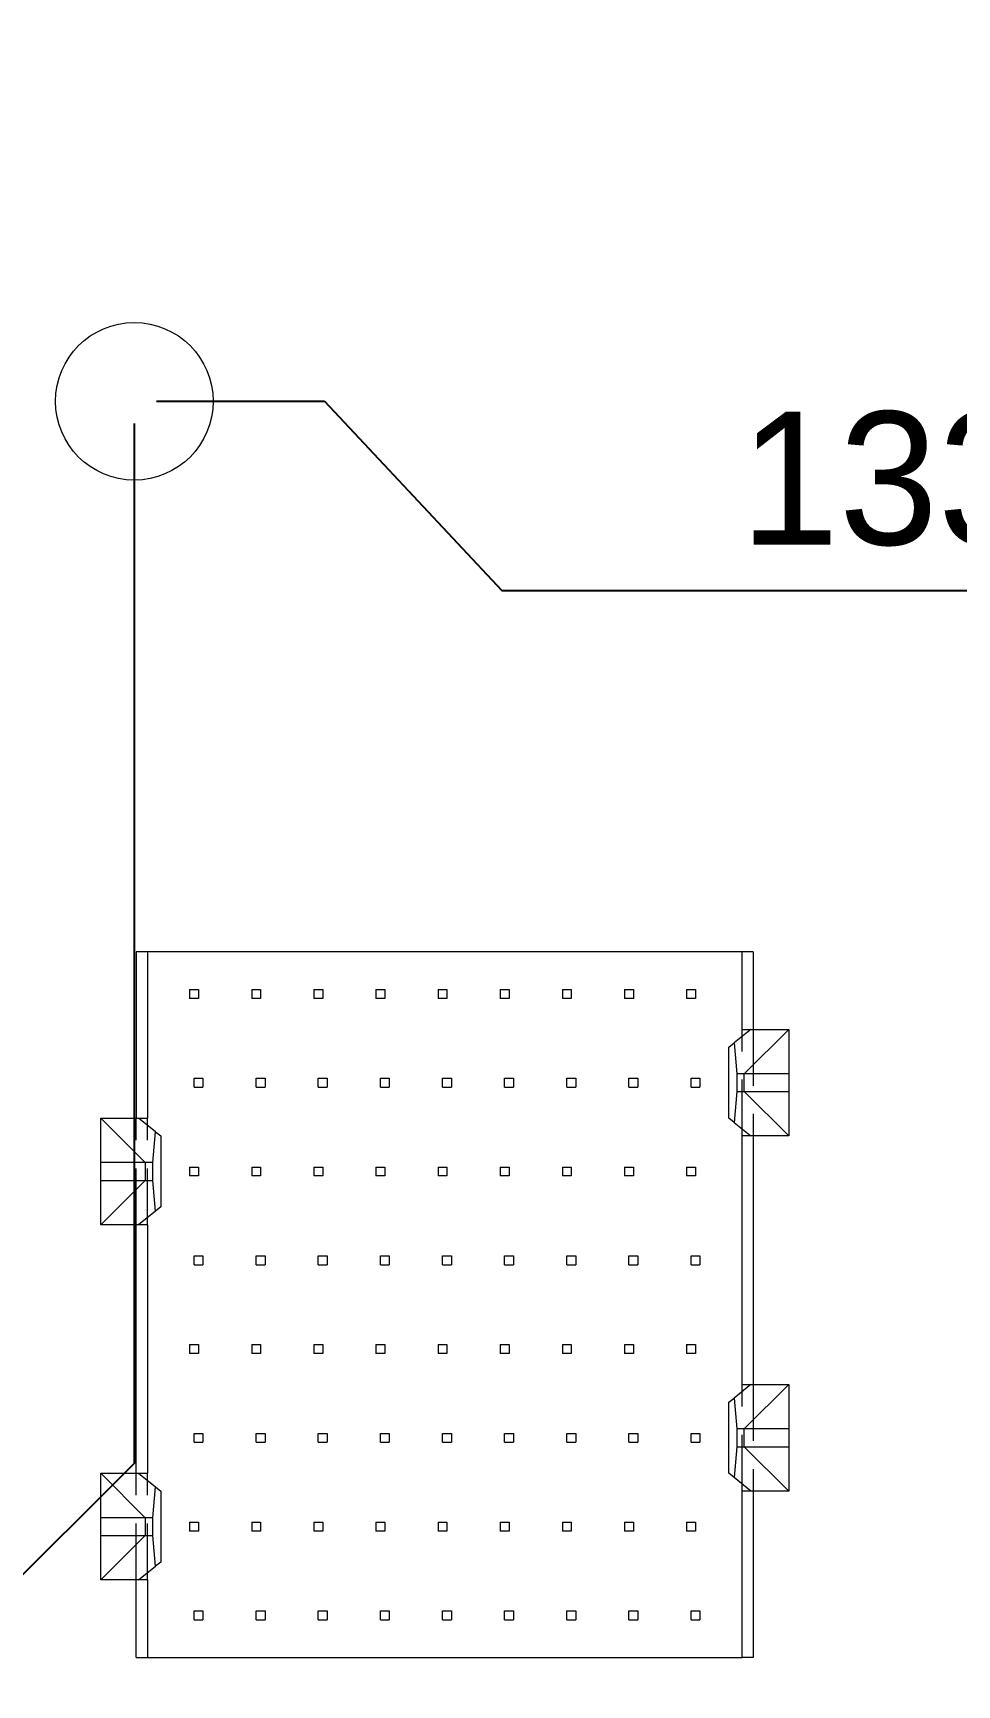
# Model space of a CAD drawing. Header units: millimetres. Extents: x -64 to 530, y -86 to 334.
# Drawn here: x 318.38 to 339.2, y 104.13 to 141.35 of the extents above; entities that cross this region are included whole.
import ezdxf

# ---------------------------------------------------------------- set-up
doc = ezdxf.new("R2010")
doc.units = ezdxf.units.MM
doc.header["$PDSIZE"] = -1
doc.linetypes.add('HIDDEN', pattern=[1.905, 1.27, -0.635])
doc.dimstyles.new('ISO-25', dxfattribs={"dimtxt": 2.5, "dimasz": 2.5, "dimexe": 1.25, "dimexo": 0.625, "dimtad": 1, "dimtxsty": 'Standard', "dimcen": 2.5, "dimadec": 0, "dimazin": 0, "dimtfac": 1, "dimtmove": 0, "dimatfit": 3, "dimfxl": 0, "dimarcsym": 0})

# ---------------------------------------------------------------- blocks, each defined once
blk = doc.blocks.new('*D35')
at = {"color": 0, "lineweight": -2}
for p, q in [((437.684, 297.079), (437.684, 315.579)), ((431.8, 293.079), (437.684, 297.079)), ((431.8, 279.9), (431.8, 293.079))]:
    blk.add_line(p, q, dxfattribs=at)
at = {"layer": 'Defpoints', "color": 0}
for p in [(437.684, 301.079), (431.8, 279.4), (0, 0)]:
    blk.add_point(p, dxfattribs=at)
at = {"color": 0, "insert": (435.434, 308.579), "char_height": 3, "attachment_point": 5, "rotation": 90}
blk.add_mtext('431,80', dxfattribs=at)
blk = doc.blocks.new('*D48')
at = {"color": 0, "lineweight": -2}
for p, q in [((355.301, 295.339), (355.301, 315.339)), ((359.73, 291.339), (355.301, 295.339)), ((359.73, 265.82), (359.73, 291.339))]:
    blk.add_line(p, q, dxfattribs=at)
at = {"layer": 'Defpoints', "color": 0}
for p in [(355.301, 299.339), (359.73, 265.32), (0, 0)]:
    blk.add_point(p, dxfattribs=at)
at = {"color": 0, "insert": (353.051, 307.589), "char_height": 3, "attachment_point": 5, "rotation": 90}
blk.add_mtext('359,73', dxfattribs=at)
blk = doc.blocks.new('*D49')
at = {"color": 0, "lineweight": -2}
for p, q in [((349.375, 265.32), (345.375, 260.541)), ((359.23, 265.32), (349.375, 265.32)), ((345.375, 260.541), (325.375, 260.541))]:
    blk.add_line(p, q, dxfattribs=at)
at = {"layer": 'Defpoints', "color": 0}
for p in [(359.73, 265.32), (341.375, 260.541), (0, 0)]:
    blk.add_point(p, dxfattribs=at)
at = {"color": 0, "insert": (333.125, 262.791), "char_height": 3, "attachment_point": 5}
blk.add_mtext('265,32', dxfattribs=at)
blk = doc.blocks.new('*D50')
at = {"color": 0, "lineweight": -2}
for p, q in [((411.281, 297.743), (411.281, 316.243)), ((415.9, 293.743), (411.281, 297.743)), ((415.9, 279.97), (415.9, 293.743))]:
    blk.add_line(p, q, dxfattribs=at)
at = {"layer": 'Defpoints', "color": 0}
for p in [(411.281, 301.743), (415.9, 279.47), (0, 0)]:
    blk.add_point(p, dxfattribs=at)
at = {"color": 0, "insert": (409.031, 309.243), "char_height": 3, "attachment_point": 5, "rotation": 90}
blk.add_mtext('415,90', dxfattribs=at)
blk = doc.blocks.new('*D51')
at = {"color": 0, "lineweight": -2}
for p, q in [((441.42, 274.4), (445.42, 275.871)), ((445.42, 275.871), (464.92, 275.871)), ((425.95, 274.4), (441.42, 274.4))]:
    blk.add_line(p, q, dxfattribs=at)
at = {"layer": 'Defpoints', "color": 0}
for p in [(449.42, 275.871), (425.45, 274.4), (0, 0)]:
    blk.add_point(p, dxfattribs=at)
at = {"color": 0, "insert": (457.42, 278.121), "char_height": 3, "attachment_point": 5}
blk.add_mtext('274,40', dxfattribs=at)
blk = doc.blocks.new('*D52')
at = {"color": 0, "lineweight": -2}
for p, q in [((423.283, 294.998), (423.283, 314.998)), ((425.45, 290.998), (423.283, 294.998)), ((425.45, 274.9), (425.45, 290.998))]:
    blk.add_line(p, q, dxfattribs=at)
at = {"layer": 'Defpoints', "color": 0}
for p in [(423.283, 298.998), (425.45, 274.4), (0, 0)]:
    blk.add_point(p, dxfattribs=at)
at = {"color": 0, "insert": (421.033, 307.248), "char_height": 3, "attachment_point": 5, "rotation": 90}
blk.add_mtext('425,45', dxfattribs=at)
blk = doc.blocks.new('*D53')
at = {"color": 0, "lineweight": -2}
for p, q in [((425.93, 198.05), (448.265, 198.05)), ((448.265, 198.05), (452.265, 194.721)), ((452.265, 194.721), (470.765, 194.721))]:
    blk.add_line(p, q, dxfattribs=at)
at = {"layer": 'Defpoints', "color": 0}
for p in [(425.43, 198.05), (456.265, 194.721), (0, 0)]:
    blk.add_point(p, dxfattribs=at)
at = {"color": 0, "insert": (463.765, 196.971), "char_height": 3, "attachment_point": 5}
blk.add_mtext('198,05', dxfattribs=at)
blk = doc.blocks.new('*D54')
at = {"color": 0, "lineweight": -2}
for p, q in [((450.176, 169.47), (454.176, 172.471)), ((454.176, 172.471), (473.176, 172.471)), ((430.3, 169.47), (450.176, 169.47))]:
    blk.add_line(p, q, dxfattribs=at)
at = {"layer": 'Defpoints', "color": 0}
for p in [(458.176, 172.471), (429.8, 169.47), (0, 0)]:
    blk.add_point(p, dxfattribs=at)
at = {"color": 0, "insert": (465.926, 174.721), "char_height": 3, "attachment_point": 5}
blk.add_mtext('169,47', dxfattribs=at)
blk = doc.blocks.new('*D55')
at = {"color": 0, "lineweight": -2}
for p, q in [((449.852, 133.05), (453.852, 136.405)), ((453.852, 136.405), (472.352, 136.405)), ((425.93, 133.05), (449.852, 133.05))]:
    blk.add_line(p, q, dxfattribs=at)
at = {"layer": 'Defpoints', "color": 0}
for p in [(457.852, 136.405), (425.43, 133.05), (0, 0)]:
    blk.add_point(p, dxfattribs=at)
at = {"color": 0, "insert": (465.352, 138.655), "char_height": 3, "attachment_point": 5}
blk.add_mtext('133,05', dxfattribs=at)
blk = doc.blocks.new('*D56')
at = {"color": 0, "lineweight": -2}
for p, q in [((437.803, 215.414), (437.803, 235.414)), ((425.43, 211.414), (437.803, 215.414)), ((425.43, 198.55), (425.43, 211.414))]:
    blk.add_line(p, q, dxfattribs=at)
at = {"layer": 'Defpoints', "color": 0}
for p in [(437.803, 219.414), (425.43, 198.05), (0, 0)]:
    blk.add_point(p, dxfattribs=at)
at = {"color": 0, "insert": (435.553, 227.664), "char_height": 3, "attachment_point": 5, "rotation": 90}
blk.add_mtext('425,43', dxfattribs=at)
blk = doc.blocks.new('*D57')
at = {"color": 0, "lineweight": -2}
for p, q in [((428.671, 174.228), (428.671, 193.728)), ((429.8, 173.47), (428.671, 174.228)), ((429.8, 169.97), (429.8, 173.47))]:
    blk.add_line(p, q, dxfattribs=at)
at = {"layer": 'Defpoints', "color": 0}
for p in [(428.671, 178.228), (429.8, 169.47), (0, 0)]:
    blk.add_point(p, dxfattribs=at)
at = {"color": 0, "insert": (426.421, 186.228), "char_height": 3, "attachment_point": 5, "rotation": 90}
blk.add_mtext('429,80', dxfattribs=at)
blk = doc.blocks.new('*D58')
at = {"color": 0, "lineweight": -2}
for p, q in [((423.781, 143.834), (423.781, 163.834)), ((425.43, 139.834), (423.781, 143.834)), ((425.43, 133.55), (425.43, 139.834))]:
    blk.add_line(p, q, dxfattribs=at)
at = {"layer": 'Defpoints', "color": 0}
for p in [(423.781, 147.834), (425.43, 133.05), (0, 0)]:
    blk.add_point(p, dxfattribs=at)
at = {"color": 0, "insert": (421.531, 156.084), "char_height": 3, "attachment_point": 5, "rotation": 90}
blk.add_mtext('425,43', dxfattribs=at)
blk = doc.blocks.new('*D65')
at = {"color": 0, "lineweight": -2}
for p, q in [((432.3, 165.97), (448.401, 165.97)), ((448.401, 165.97), (452.401, 161.133)), ((452.401, 161.133), (471.401, 161.133))]:
    blk.add_line(p, q, dxfattribs=at)
at = {"layer": 'Defpoints', "color": 0}
for p in [(431.8, 165.97), (456.401, 161.133), (0, 0)]:
    blk.add_point(p, dxfattribs=at)
at = {"color": 0, "insert": (464.151, 163.383), "char_height": 3, "attachment_point": 5}
blk.add_mtext('165,97', dxfattribs=at)
blk = doc.blocks.new('*D66')
at = {"color": 0, "lineweight": -2}
for p, q in [((448.405, 172.97), (452.405, 180.55)), ((452.405, 180.55), (471.405, 180.55)), ((432.3, 172.97), (448.405, 172.97))]:
    blk.add_line(p, q, dxfattribs=at)
at = {"layer": 'Defpoints', "color": 0}
for p in [(456.405, 180.55), (431.8, 172.97), (0, 0)]:
    blk.add_point(p, dxfattribs=at)
at = {"color": 0, "insert": (464.155, 182.8), "char_height": 3, "attachment_point": 5}
blk.add_mtext('172,97', dxfattribs=at)
blk = doc.blocks.new('*D77')
at = {"color": 0, "lineweight": -2}
for p, q in [((404.526, 297.682), (404.526, 316.182)), ((412.401, 293.682), (404.526, 297.682)), ((412.401, 279.9), (412.401, 293.682))]:
    blk.add_line(p, q, dxfattribs=at)
at = {"layer": 'Defpoints', "color": 0}
for p in [(404.526, 301.682), (412.401, 279.4), (0, 0)]:
    blk.add_point(p, dxfattribs=at)
at = {"color": 0, "insert": (402.276, 309.182), "char_height": 3, "attachment_point": 5, "rotation": 90}
blk.add_mtext('412,40', dxfattribs=at)
blk = doc.blocks.new('*D78')
at = {"color": 0, "lineweight": -2}
for p, q in [((417.265, 297.291), (417.265, 315.791)), ((419.399, 293.291), (417.265, 297.291)), ((419.399, 279.9), (419.399, 293.291))]:
    blk.add_line(p, q, dxfattribs=at)
at = {"layer": 'Defpoints', "color": 0}
for p in [(417.265, 301.291), (419.399, 279.4), (0, 0)]:
    blk.add_point(p, dxfattribs=at)
at = {"color": 0, "insert": (415.015, 308.791), "char_height": 3, "attachment_point": 5, "rotation": 90}
blk.add_mtext('419,40', dxfattribs=at)
blk = doc.blocks.new('*D79')
at = {"color": 0, "lineweight": -2}
for p, q in [((327.667, 198.05), (331.667, 199.196)), ((331.667, 199.196), (350.167, 199.196)), ((321.16, 198.05), (327.667, 198.05))]:
    blk.add_line(p, q, dxfattribs=at)
at = {"layer": 'Defpoints', "color": 0}
for p in [(335.667, 199.196), (320.66, 198.05), (0, 0)]:
    blk.add_point(p, dxfattribs=at)
at = {"color": 0, "insert": (343.167, 201.446), "char_height": 3, "attachment_point": 5}
blk.add_mtext('198,05', dxfattribs=at)
blk = doc.blocks.new('*D80')
at = {"color": 0, "lineweight": -2}
for p, q in [((320.66, 197.55), (320.66, 191.803)), ((320.66, 191.803), (322.808, 187.803)), ((322.808, 187.803), (322.808, 168.303))]:
    blk.add_line(p, q, dxfattribs=at)
at = {"layer": 'Defpoints', "color": 0}
for p in [(320.66, 198.05), (322.808, 183.803), (0, 0)]:
    blk.add_point(p, dxfattribs=at)
at = {"color": 0, "insert": (320.558, 175.803), "char_height": 3, "attachment_point": 5, "rotation": 90}
blk.add_mtext('320,66', dxfattribs=at)
blk = doc.blocks.new('*D93')
at = {"color": 0, "lineweight": -2}
for p, q in [((321.16, 133.05), (324.942, 133.05)), ((324.942, 133.05), (328.942, 128.791)), ((328.942, 128.791), (347.442, 128.791))]:
    blk.add_line(p, q, dxfattribs=at)
at = {"layer": 'Defpoints', "color": 0}
for p in [(320.66, 133.05), (332.942, 128.791), (0, 0)]:
    blk.add_point(p, dxfattribs=at)
at = {"color": 0, "insert": (340.442, 131.041), "char_height": 3, "attachment_point": 5}
blk.add_mtext('133,05', dxfattribs=at)
blk = doc.blocks.new('*D97')
at = {"color": 0, "lineweight": -2}
for p, q in [((320.66, 132.55), (320.66, 109.118)), ((320.66, 109.118), (316.635, 105.118)), ((316.635, 105.118), (316.635, 85.618))]:
    blk.add_line(p, q, dxfattribs=at)
at = {"layer": 'Defpoints', "color": 0}
for p in [(320.66, 133.05), (316.635, 101.118), (0, 0)]:
    blk.add_point(p, dxfattribs=at)
at = {"color": 0, "insert": (314.385, 93.118), "char_height": 3, "attachment_point": 5, "rotation": 90}
blk.add_mtext('320,66', dxfattribs=at)
blk = doc.blocks.new('*D115')
at = {"color": 0, "lineweight": -2}
for p, q in [((394.742, 126.405), (451.08, 126.405)), ((451.08, 126.405), (455.08, 122.21)), ((455.08, 122.21), (473.58, 122.21))]:
    blk.add_line(p, q, dxfattribs=at)
at = {"layer": 'Defpoints', "color": 0}
for p in [(394.242, 126.405), (459.08, 122.21), (0, 0)]:
    blk.add_point(p, dxfattribs=at)
at = {"color": 0, "insert": (466.58, 124.46), "char_height": 3, "attachment_point": 5}
blk.add_mtext('126,40', dxfattribs=at)
blk = doc.blocks.new('*D116')
at = {"color": 0, "lineweight": -2}
for p, q in [((394.242, 125.905), (394.242, 119.629)), ((394.242, 119.629), (388.615, 115.629)), ((388.615, 115.629), (388.615, 95.629))]:
    blk.add_line(p, q, dxfattribs=at)
at = {"layer": 'Defpoints', "color": 0}
for p in [(394.242, 126.405), (388.615, 111.629), (0, 0)]:
    blk.add_point(p, dxfattribs=at)
at = {"color": 0, "insert": (386.365, 103.379), "char_height": 3, "attachment_point": 5, "rotation": 90}
blk.add_mtext('394,24', dxfattribs=at)
blk = doc.blocks.new('*D117')
at = {"color": 0, "lineweight": -2}
for p, q in [((384.771, 191.225), (380.771, 186.707)), ((393.742, 191.225), (384.771, 191.225)), ((380.771, 186.707), (362.771, 186.707))]:
    blk.add_line(p, q, dxfattribs=at)
at = {"layer": 'Defpoints', "color": 0}
for p in [(394.242, 191.225), (376.771, 186.707), (0, 0)]:
    blk.add_point(p, dxfattribs=at)
at = {"color": 0, "insert": (369.521, 188.957), "char_height": 3, "attachment_point": 5}
blk.add_mtext('191,23', dxfattribs=at)
blk = doc.blocks.new('*D118')
at = {"color": 0, "lineweight": -2}
for p, q in [((389.587, 199.576), (389.587, 219.576)), ((394.242, 195.576), (389.587, 199.576)), ((394.242, 191.725), (394.242, 195.576))]:
    blk.add_line(p, q, dxfattribs=at)
at = {"layer": 'Defpoints', "color": 0}
for p in [(389.587, 203.576), (394.242, 191.225), (0, 0)]:
    blk.add_point(p, dxfattribs=at)
at = {"color": 0, "insert": (387.337, 211.826), "char_height": 3, "attachment_point": 5, "rotation": 90}
blk.add_mtext('394,24', dxfattribs=at)
blk = doc.blocks.new('*D119')
at = {"color": 0, "lineweight": -2}
for p, q in [((393.843, 235.159), (393.843, 254.159)), ((396, 231.159), (393.843, 235.159)), ((396, 225.095), (396, 231.159))]:
    blk.add_line(p, q, dxfattribs=at)
at = {"layer": 'Defpoints', "color": 0}
for p in [(393.843, 239.159), (396, 224.595), (0, 0)]:
    blk.add_point(p, dxfattribs=at)
at = {"color": 0, "insert": (391.593, 246.909), "char_height": 3, "attachment_point": 5, "rotation": 90}
blk.add_mtext('396,00', dxfattribs=at)
blk = doc.blocks.new('*D120')
at = {"color": 0, "lineweight": -2}
for p, q in [((372.602, 236.309), (372.602, 255.809)), ((373.5, 232.309), (372.602, 236.309)), ((373.5, 225.095), (373.5, 232.309))]:
    blk.add_line(p, q, dxfattribs=at)
at = {"layer": 'Defpoints', "color": 0}
for p in [(372.602, 240.309), (373.5, 224.595), (0, 0)]:
    blk.add_point(p, dxfattribs=at)
at = {"color": 0, "insert": (370.352, 248.309), "char_height": 3, "attachment_point": 5, "rotation": 90}
blk.add_mtext('373,50', dxfattribs=at)
blk = doc.blocks.new('*D121')
at = {"color": 0, "lineweight": -2}
for p, q in [((345.579, 237.414), (345.579, 256.414)), ((349.175, 233.414), (345.579, 237.414)), ((349.175, 225.095), (349.175, 233.414))]:
    blk.add_line(p, q, dxfattribs=at)
at = {"layer": 'Defpoints', "color": 0}
for p in [(345.579, 241.414), (349.175, 224.595), (0, 0)]:
    blk.add_point(p, dxfattribs=at)
at = {"color": 0, "insert": (343.329, 249.164), "char_height": 3, "attachment_point": 5, "rotation": 90}
blk.add_mtext('349,18', dxfattribs=at)
blk = doc.blocks.new('*D122')
at = {"color": 0, "lineweight": -2}
for p, q in [((325.674, 236.995), (325.674, 256.995)), ((328.855, 232.995), (325.674, 236.995)), ((328.855, 225.095), (328.855, 232.995))]:
    blk.add_line(p, q, dxfattribs=at)
at = {"layer": 'Defpoints', "color": 0}
for p in [(325.674, 240.995), (328.855, 224.595), (0, 0)]:
    blk.add_point(p, dxfattribs=at)
at = {"color": 0, "insert": (323.424, 249.245), "char_height": 3, "attachment_point": 5, "rotation": 90}
blk.add_mtext('328,86', dxfattribs=at)
blk = doc.blocks.new('*D142')
at = {"color": 0, "lineweight": -2}
for p, q in [((401.115, 224.595), (405.115, 228.426)), ((405.115, 228.426), (425.115, 228.426)), ((396.5, 224.595), (401.115, 224.595))]:
    blk.add_line(p, q, dxfattribs=at)
at = {"layer": 'Defpoints', "color": 0}
for p in [(409.115, 228.426), (396, 224.595), (0, 0)]:
    blk.add_point(p, dxfattribs=at)
at = {"color": 0, "insert": (417.365, 230.676), "char_height": 3, "attachment_point": 5}
blk.add_mtext('224,59', dxfattribs=at)

msp = doc.modelspace()

# ---------------------------------------------------------------- linework, layer by layer
at = {"color": 7, "linetype": 'Continuous', "lineweight": 15}
for p, q in [((320.705, 120.65), (320.705, 116.9)), ((320.955, 120.65), (320.705, 120.65)), ((320.955, 120.65), (320.955, 116.9)), ((334.355, 120.65), (320.955, 120.65)), ((334.355, 118.9), (334.355, 120.65)), ((334.605, 120.65), (334.355, 120.65)), ((334.605, 120.65), (334.605, 118.9)), ((334.555, 118.9), (334.174, 118.595)), ((334.355, 118.9), (334.555, 118.9)), ((335.405, 118.9), (334.405, 117.9)), ((334.555, 118.9), (335.405, 118.9)), ((335.405, 118.9), (335.405, 117.9)), ((334.055, 118.5), (334.174, 118.595)), ((334.055, 116.9), (334.055, 118.5)), ((334.174, 118.595), (334.235, 117.9)), ((334.235, 117.9), (334.235, 117.5)), ((334.405, 117.9), (334.235, 117.9)), ((334.405, 117.5), (334.405, 117.9)), ((335.405, 117.9), (334.405, 117.9)), ((335.405, 117.9), (335.405, 117.5)), ((334.235, 117.5), (334.174, 116.805)), ((334.235, 117.5), (334.405, 117.5)), ((334.405, 117.5), (335.405, 116.5)), ((334.405, 117.5), (335.405, 117.5)), ((335.405, 117.5), (335.405, 116.5)), ((320.905, 115.9), (319.905, 116.9)), ((319.905, 115.9), (319.905, 116.9)), ((319.905, 116.9), (320.755, 116.9)), ((321.136, 116.595), (320.755, 116.9)), ((320.755, 116.9), (320.955, 116.9)), ((334.174, 116.805), (334.055, 116.9)), ((321.075, 115.9), (321.136, 116.595)), ((321.136, 116.595), (321.255, 116.5)), ((321.255, 116.5), (321.255, 114.9)), ((334.174, 116.805), (334.555, 116.5)), ((334.355, 110.9), (334.355, 116.5)), ((334.555, 116.5), (334.355, 116.5)), ((335.405, 116.5), (334.555, 116.5)), ((334.605, 116.5), (334.605, 110.9)), ((319.905, 115.5), (319.905, 115.9)), ((320.905, 115.9), (319.905, 115.9)), ((320.905, 115.9), (320.905, 115.5)), ((321.075, 115.9), (320.905, 115.9)), ((321.075, 115.5), (321.075, 115.9)), ((319.905, 115.5), (320.905, 115.5)), ((319.905, 114.5), (319.905, 115.5)), ((319.905, 114.5), (320.905, 115.5)), ((320.905, 115.5), (321.075, 115.5)), ((321.136, 114.805), (321.075, 115.5)), ((321.136, 114.805), (320.755, 114.5)), ((321.255, 114.9), (321.136, 114.805)), ((320.755, 114.5), (319.905, 114.5)), ((320.705, 108.9), (320.705, 114.5)), ((320.955, 114.5), (320.755, 114.5)), ((320.955, 114.5), (320.955, 108.9)), ((334.055, 110.5), (334.174, 110.595)), ((334.555, 110.9), (334.174, 110.595)), ((334.174, 110.595), (334.235, 109.9)), ((334.355, 110.9), (334.555, 110.9)), ((335.405, 110.9), (334.405, 109.9)), ((334.555, 110.9), (335.405, 110.9)), ((335.405, 110.9), (335.405, 109.9)), ((334.055, 108.9), (334.055, 110.5)), ((334.405, 109.9), (334.235, 109.9)), ((334.235, 109.9), (334.235, 109.5)), ((334.405, 109.5), (334.405, 109.9)), ((335.405, 109.9), (334.405, 109.9)), ((335.405, 109.9), (335.405, 109.5)), ((334.235, 109.5), (334.174, 108.805)), ((334.235, 109.5), (334.405, 109.5)), ((334.405, 109.5), (335.405, 109.5)), ((334.405, 109.5), (335.405, 108.5)), ((335.405, 109.5), (335.405, 108.5)), ((319.905, 108.9), (320.755, 108.9)), ((320.905, 107.9), (319.905, 108.9)), ((319.905, 107.9), (319.905, 108.9)), ((320.755, 108.9), (321.136, 108.595)), ((320.755, 108.9), (320.955, 108.9)), ((334.174, 108.805), (334.055, 108.9)), ((334.555, 108.5), (334.174, 108.805)), ((321.075, 107.9), (321.136, 108.595)), ((321.136, 108.595), (321.255, 108.5)), ((321.255, 108.5), (321.255, 106.9)), ((334.355, 104.75), (334.355, 108.5)), ((334.555, 108.5), (334.355, 108.5)), ((335.405, 108.5), (334.555, 108.5)), ((334.605, 108.5), (334.605, 104.75)), ((319.905, 107.5), (319.905, 107.9)), ((320.905, 107.9), (319.905, 107.9)), ((321.075, 107.9), (320.905, 107.9)), ((320.905, 107.9), (320.905, 107.5)), ((321.075, 107.5), (321.075, 107.9)), ((319.905, 106.5), (320.905, 107.5)), ((319.905, 106.5), (319.905, 107.5)), ((319.905, 107.5), (320.905, 107.5)), ((320.905, 107.5), (321.075, 107.5)), ((321.136, 106.805), (321.075, 107.5)), ((321.255, 106.9), (321.136, 106.805)), ((320.755, 106.5), (319.905, 106.5)), ((320.705, 104.75), (320.705, 106.5)), ((320.755, 106.5), (321.136, 106.805)), ((320.955, 106.5), (320.755, 106.5)), ((320.955, 106.5), (320.955, 104.75)), ((320.705, 104.75), (320.955, 104.75)), ((320.955, 104.75), (334.355, 104.75)), ((334.605, 104.75), (334.355, 104.75))]:
    msp.add_line(p, q, dxfattribs=at)
at = {"color": 7, "linetype": 'HIDDEN', "lineweight": 0}
for p, q in [((321.905, 119.8), (321.905, 119.6)), ((321.905, 119.8), (322.105, 119.8)), ((322.105, 119.6), (321.905, 119.6)), ((322.105, 119.8), (322.105, 119.6)), ((323.305, 119.8), (323.305, 119.6)), ((323.305, 119.8), (323.505, 119.8)), ((323.505, 119.6), (323.305, 119.6)), ((323.505, 119.8), (323.505, 119.6)), ((324.705, 119.8), (324.905, 119.8)), ((324.705, 119.8), (324.705, 119.6)), ((324.905, 119.6), (324.705, 119.6)), ((324.905, 119.8), (324.905, 119.6)), ((326.105, 119.8), (326.105, 119.6)), ((326.105, 119.8), (326.305, 119.8)), ((326.305, 119.6), (326.105, 119.6)), ((326.305, 119.8), (326.305, 119.6)), ((327.505, 119.8), (327.505, 119.6)), ((327.505, 119.8), (327.705, 119.8)), ((327.705, 119.6), (327.505, 119.6)), ((327.705, 119.8), (327.705, 119.6)), ((328.905, 119.8), (328.905, 119.6)), ((328.905, 119.8), (329.105, 119.8)), ((329.105, 119.6), (328.905, 119.6)), ((329.105, 119.8), (329.105, 119.6)), ((330.305, 119.8), (330.305, 119.6)), ((330.305, 119.8), (330.505, 119.8)), ((330.505, 119.6), (330.305, 119.6)), ((330.505, 119.8), (330.505, 119.6)), ((331.705, 119.8), (331.705, 119.6)), ((331.705, 119.8), (331.905, 119.8)), ((331.905, 119.6), (331.705, 119.6)), ((331.905, 119.8), (331.905, 119.6)), ((333.105, 119.8), (333.305, 119.8)), ((333.105, 119.8), (333.105, 119.6)), ((333.305, 119.6), (333.105, 119.6)), ((333.305, 119.8), (333.305, 119.6)), ((334.355, 116.5), (334.355, 118.9)), ((334.605, 118.9), (334.605, 116.5)), ((322.005, 117.6), (322.005, 117.8)), ((322.005, 117.8), (322.205, 117.8)), ((322.005, 117.6), (322.205, 117.6)), ((322.205, 117.8), (322.205, 117.6)), ((323.405, 117.6), (323.405, 117.8)), ((323.405, 117.8), (323.605, 117.8)), ((323.405, 117.6), (323.605, 117.6)), ((323.605, 117.8), (323.605, 117.6)), ((324.805, 117.6), (324.805, 117.8)), ((324.805, 117.8), (325.005, 117.8)), ((324.805, 117.6), (325.005, 117.6)), ((325.005, 117.8), (325.005, 117.6)), ((326.205, 117.6), (326.205, 117.8)), ((326.205, 117.8), (326.405, 117.8)), ((326.205, 117.6), (326.405, 117.6)), ((326.405, 117.8), (326.405, 117.6)), ((327.605, 117.6), (327.605, 117.8)), ((327.605, 117.8), (327.805, 117.8)), ((327.605, 117.6), (327.805, 117.6)), ((327.805, 117.8), (327.805, 117.6)), ((329.005, 117.8), (329.205, 117.8)), ((329.005, 117.6), (329.005, 117.8)), ((329.005, 117.6), (329.205, 117.6)), ((329.205, 117.8), (329.205, 117.6)), ((330.405, 117.6), (330.405, 117.8)), ((330.405, 117.8), (330.605, 117.8)), ((330.405, 117.6), (330.605, 117.6)), ((330.605, 117.8), (330.605, 117.6)), ((331.805, 117.8), (332.005, 117.8)), ((331.805, 117.6), (331.805, 117.8)), ((331.805, 117.6), (332.005, 117.6)), ((332.005, 117.8), (332.005, 117.6)), ((333.205, 117.6), (333.205, 117.8)), ((333.205, 117.8), (333.405, 117.8)), ((333.205, 117.6), (333.405, 117.6)), ((333.405, 117.8), (333.405, 117.6)), ((320.705, 114.5), (320.705, 116.9)), ((320.955, 114.5), (320.955, 116.9)), ((321.905, 115.8), (321.905, 115.6)), ((321.905, 115.8), (322.105, 115.8)), ((322.105, 115.8), (322.105, 115.6)), ((323.305, 115.8), (323.305, 115.6)), ((323.305, 115.8), (323.505, 115.8)), ((323.505, 115.8), (323.505, 115.6)), ((324.705, 115.8), (324.705, 115.6)), ((324.705, 115.8), (324.905, 115.8)), ((324.905, 115.8), (324.905, 115.6)), ((326.105, 115.8), (326.305, 115.8)), ((326.105, 115.8), (326.105, 115.6)), ((326.305, 115.8), (326.305, 115.6)), ((327.505, 115.8), (327.505, 115.6)), ((327.505, 115.8), (327.705, 115.8)), ((327.705, 115.8), (327.705, 115.6)), ((328.905, 115.8), (329.105, 115.8)), ((328.905, 115.8), (328.905, 115.6)), ((329.105, 115.8), (329.105, 115.6)), ((330.305, 115.8), (330.305, 115.6)), ((330.305, 115.8), (330.505, 115.8)), ((330.505, 115.8), (330.505, 115.6)), ((331.705, 115.8), (331.905, 115.8)), ((331.705, 115.8), (331.705, 115.6)), ((331.905, 115.8), (331.905, 115.6)), ((333.105, 115.8), (333.305, 115.8)), ((333.105, 115.8), (333.105, 115.6)), ((333.305, 115.8), (333.305, 115.6)), ((322.105, 115.6), (321.905, 115.6)), ((323.505, 115.6), (323.305, 115.6)), ((324.905, 115.6), (324.705, 115.6)), ((326.305, 115.6), (326.105, 115.6)), ((327.705, 115.6), (327.505, 115.6)), ((329.105, 115.6), (328.905, 115.6)), ((330.505, 115.6), (330.305, 115.6)), ((331.905, 115.6), (331.705, 115.6)), ((333.305, 115.6), (333.105, 115.6)), ((322.005, 113.6), (322.005, 113.8)), ((322.005, 113.8), (322.205, 113.8)), ((322.005, 113.6), (322.205, 113.6)), ((322.205, 113.8), (322.205, 113.6)), ((323.405, 113.6), (323.405, 113.8)), ((323.405, 113.8), (323.605, 113.8)), ((323.405, 113.6), (323.605, 113.6)), ((323.605, 113.8), (323.605, 113.6)), ((324.805, 113.6), (324.805, 113.8)), ((324.805, 113.8), (325.005, 113.8)), ((324.805, 113.6), (325.005, 113.6)), ((325.005, 113.8), (325.005, 113.6)), ((326.205, 113.6), (326.205, 113.8)), ((326.205, 113.8), (326.405, 113.8)), ((326.205, 113.6), (326.405, 113.6)), ((326.405, 113.8), (326.405, 113.6)), ((327.605, 113.6), (327.605, 113.8)), ((327.605, 113.8), (327.805, 113.8)), ((327.605, 113.6), (327.805, 113.6)), ((327.805, 113.8), (327.805, 113.6)), ((329.005, 113.6), (329.005, 113.8)), ((329.005, 113.8), (329.205, 113.8)), ((329.005, 113.6), (329.205, 113.6)), ((329.205, 113.8), (329.205, 113.6)), ((330.405, 113.8), (330.605, 113.8)), ((330.405, 113.6), (330.405, 113.8)), ((330.405, 113.6), (330.605, 113.6)), ((330.605, 113.8), (330.605, 113.6)), ((331.805, 113.8), (332.005, 113.8)), ((331.805, 113.6), (331.805, 113.8)), ((331.805, 113.6), (332.005, 113.6)), ((332.005, 113.8), (332.005, 113.6)), ((333.205, 113.6), (333.205, 113.8)), ((333.205, 113.8), (333.405, 113.8)), ((333.205, 113.6), (333.405, 113.6)), ((333.405, 113.8), (333.405, 113.6)), ((321.905, 111.8), (322.105, 111.8)), ((321.905, 111.8), (321.905, 111.6)), ((322.105, 111.8), (322.105, 111.6)), ((323.305, 111.8), (323.305, 111.6)), ((323.305, 111.8), (323.505, 111.8)), ((323.505, 111.8), (323.505, 111.6)), ((324.705, 111.8), (324.905, 111.8)), ((324.705, 111.8), (324.705, 111.6)), ((324.905, 111.8), (324.905, 111.6)), ((326.105, 111.8), (326.105, 111.6)), ((326.105, 111.8), (326.305, 111.8)), ((326.305, 111.8), (326.305, 111.6)), ((327.505, 111.8), (327.705, 111.8)), ((327.505, 111.8), (327.505, 111.6)), ((327.705, 111.8), (327.705, 111.6)), ((328.905, 111.8), (329.105, 111.8)), ((328.905, 111.8), (328.905, 111.6)), ((329.105, 111.8), (329.105, 111.6)), ((330.305, 111.8), (330.505, 111.8)), ((330.305, 111.8), (330.305, 111.6)), ((330.505, 111.8), (330.505, 111.6)), ((331.705, 111.8), (331.705, 111.6)), ((331.705, 111.8), (331.905, 111.8)), ((331.905, 111.8), (331.905, 111.6)), ((333.105, 111.8), (333.105, 111.6)), ((333.105, 111.8), (333.305, 111.8)), ((333.305, 111.8), (333.305, 111.6)), ((322.105, 111.6), (321.905, 111.6)), ((323.505, 111.6), (323.305, 111.6)), ((324.905, 111.6), (324.705, 111.6)), ((326.305, 111.6), (326.105, 111.6)), ((327.705, 111.6), (327.505, 111.6)), ((329.105, 111.6), (328.905, 111.6)), ((330.505, 111.6), (330.305, 111.6)), ((331.905, 111.6), (331.705, 111.6)), ((333.305, 111.6), (333.105, 111.6)), ((334.355, 108.5), (334.355, 110.9)), ((334.605, 110.9), (334.605, 108.5)), ((322.005, 109.6), (322.005, 109.8)), ((322.005, 109.8), (322.205, 109.8)), ((322.205, 109.8), (322.205, 109.6)), ((323.405, 109.8), (323.605, 109.8)), ((323.405, 109.6), (323.405, 109.8)), ((323.605, 109.8), (323.605, 109.6)), ((324.805, 109.8), (325.005, 109.8)), ((324.805, 109.6), (324.805, 109.8)), ((325.005, 109.8), (325.005, 109.6)), ((326.205, 109.8), (326.405, 109.8)), ((326.205, 109.6), (326.205, 109.8)), ((326.405, 109.8), (326.405, 109.6)), ((327.605, 109.8), (327.805, 109.8)), ((327.605, 109.6), (327.605, 109.8)), ((327.805, 109.8), (327.805, 109.6)), ((329.005, 109.8), (329.205, 109.8)), ((329.005, 109.6), (329.005, 109.8)), ((329.205, 109.8), (329.205, 109.6)), ((330.405, 109.8), (330.605, 109.8)), ((330.405, 109.6), (330.405, 109.8)), ((330.605, 109.8), (330.605, 109.6)), ((331.805, 109.8), (332.005, 109.8)), ((331.805, 109.6), (331.805, 109.8)), ((332.005, 109.8), (332.005, 109.6)), ((333.205, 109.6), (333.205, 109.8)), ((333.205, 109.8), (333.405, 109.8)), ((333.405, 109.8), (333.405, 109.6)), ((322.005, 109.6), (322.205, 109.6)), ((323.405, 109.6), (323.605, 109.6)), ((324.805, 109.6), (325.005, 109.6)), ((326.205, 109.6), (326.405, 109.6)), ((327.605, 109.6), (327.805, 109.6)), ((329.005, 109.6), (329.205, 109.6)), ((330.405, 109.6), (330.605, 109.6)), ((331.805, 109.6), (332.005, 109.6)), ((333.205, 109.6), (333.405, 109.6)), ((320.705, 106.5), (320.705, 108.9)), ((320.955, 106.5), (320.955, 108.9)), ((321.905, 107.8), (321.905, 107.6)), ((321.905, 107.8), (322.105, 107.8)), ((322.105, 107.6), (321.905, 107.6)), ((322.105, 107.8), (322.105, 107.6)), ((323.305, 107.8), (323.305, 107.6)), ((323.305, 107.8), (323.505, 107.8)), ((323.505, 107.6), (323.305, 107.6)), ((323.505, 107.8), (323.505, 107.6)), ((324.705, 107.8), (324.705, 107.6)), ((324.705, 107.8), (324.905, 107.8)), ((324.905, 107.6), (324.705, 107.6)), ((324.905, 107.8), (324.905, 107.6)), ((326.105, 107.8), (326.105, 107.6)), ((326.105, 107.8), (326.305, 107.8)), ((326.305, 107.6), (326.105, 107.6)), ((326.305, 107.8), (326.305, 107.6)), ((327.505, 107.8), (327.505, 107.6)), ((327.505, 107.8), (327.705, 107.8)), ((327.705, 107.6), (327.505, 107.6)), ((327.705, 107.8), (327.705, 107.6)), ((328.905, 107.8), (328.905, 107.6)), ((328.905, 107.8), (329.105, 107.8)), ((329.105, 107.6), (328.905, 107.6)), ((329.105, 107.8), (329.105, 107.6)), ((330.305, 107.8), (330.305, 107.6)), ((330.305, 107.8), (330.505, 107.8)), ((330.505, 107.6), (330.305, 107.6)), ((330.505, 107.8), (330.505, 107.6)), ((331.705, 107.8), (331.705, 107.6)), ((331.705, 107.8), (331.905, 107.8)), ((331.905, 107.6), (331.705, 107.6)), ((331.905, 107.8), (331.905, 107.6)), ((333.105, 107.8), (333.105, 107.6)), ((333.105, 107.8), (333.305, 107.8)), ((333.305, 107.6), (333.105, 107.6)), ((333.305, 107.8), (333.305, 107.6)), ((322.005, 105.8), (322.205, 105.8)), ((322.005, 105.6), (322.005, 105.8)), ((322.205, 105.8), (322.205, 105.6)), ((323.405, 105.8), (323.605, 105.8)), ((323.405, 105.6), (323.405, 105.8)), ((323.605, 105.8), (323.605, 105.6)), ((324.805, 105.8), (325.005, 105.8)), ((324.805, 105.6), (324.805, 105.8)), ((325.005, 105.8), (325.005, 105.6)), ((326.205, 105.8), (326.405, 105.8)), ((326.205, 105.6), (326.205, 105.8)), ((326.405, 105.8), (326.405, 105.6)), ((327.605, 105.8), (327.805, 105.8)), ((327.605, 105.6), (327.605, 105.8)), ((327.805, 105.8), (327.805, 105.6)), ((329.005, 105.8), (329.205, 105.8)), ((329.005, 105.6), (329.005, 105.8)), ((329.205, 105.8), (329.205, 105.6)), ((330.405, 105.8), (330.605, 105.8)), ((330.405, 105.6), (330.405, 105.8)), ((330.605, 105.8), (330.605, 105.6)), ((331.805, 105.8), (332.005, 105.8)), ((331.805, 105.6), (331.805, 105.8)), ((332.005, 105.8), (332.005, 105.6)), ((333.205, 105.8), (333.405, 105.8)), ((333.205, 105.6), (333.205, 105.8)), ((333.405, 105.8), (333.405, 105.6)), ((322.005, 105.6), (322.205, 105.6)), ((323.405, 105.6), (323.605, 105.6)), ((324.805, 105.6), (325.005, 105.6)), ((326.205, 105.6), (326.405, 105.6)), ((327.605, 105.6), (327.805, 105.6)), ((329.005, 105.6), (329.205, 105.6)), ((330.405, 105.6), (330.605, 105.6)), ((331.805, 105.6), (332.005, 105.6)), ((333.205, 105.6), (333.405, 105.6))]:
    msp.add_line(p, q, dxfattribs=at)
at = {"color": 7, "linetype": 'Continuous', "lineweight": 15}
msp.add_circle((320.66, 133.05), 1.775, dxfattribs=at)

# ---------------------------------------------------------------- dimensions: what is measured, and where the dimension line sits
for feature_location, offset, dtype, picture, middle in [((415.9, 279.47), (-4.619, 22.273), 1, '*D50', (409.031, 309.243)), ((412.401, 279.4), (-7.875, 22.282), 1, '*D77', (402.276, 309.182)), ((419.399, 279.4), (-2.134, 21.891), 1, '*D78', (415.015, 308.791)), ((431.8, 279.4), (5.884, 21.679), 1, '*D35', (435.434, 308.579)), ((359.73, 265.32), (-4.429, 34.019), 1, '*D48', (353.051, 307.589)), ((425.45, 274.4), (-2.167, 24.598), 1, '*D52', (421.033, 307.248)), ((425.45, 274.4), (23.97, 1.471), 0, '*D51', (457.42, 278.121)), ((359.73, 265.32), (-18.355, -4.779), 0, '*D49', (333.125, 262.791)), ((328.855004, 224.594993), (-3.181118, 16.399692), 1, '*D122', (323.423886, 249.244685)), ((349.175004, 224.594993), (-3.596016, 16.818599), 1, '*D121', (343.328988, 249.163592)), ((373.5, 224.595), (-0.898, 15.714), 1, '*D120', (370.352, 248.309)), ((396, 224.595), (-2.157, 14.564), 1, '*D119', (391.593, 246.909)), ((425.43, 198.05), (12.373, 21.364), 1, '*D56', (435.553, 227.664)), ((396, 224.59499), (13.11539, 3.83088), 0, '*D142', (417.3654, 230.67587)), ((394.242, 191.225), (-4.655, 12.351), 1, '*D118', (387.337, 211.826)), ((320.66, 198.05), (15.007, 1.146), 0, '*D79', (343.167, 201.446)), ((425.43, 198.05), (30.835, -3.329), 0, '*D53', (463.765, 196.971)), ((320.66, 198.05), (2.148, -14.247), 1, '*D80', (320.558, 175.803)), ((429.8, 169.47), (-1.129, 8.758), 1, '*D57', (426.421, 186.228)), ((394.242, 191.2254), (-17.4707, -4.5184), 0, '*D117', (369.5213, 188.957)), ((431.8, 172.97), (24.605, 7.58), 0, '*D66', (464.155, 182.8)), ((429.8, 169.47), (28.376, 3.001), 0, '*D54', (465.926, 174.721)), ((431.8, 165.97), (24.601, -4.837), 0, '*D65', (464.151, 163.383)), ((425.43, 133.05), (-1.649, 14.784), 1, '*D58', (421.531, 156.084)), ((425.43, 133.05), (32.422, 3.355), 0, '*D55', (465.352, 138.655)), ((320.66, 133.05), (12.282, -4.259), 0, '*D93', (340.442, 131.041)), ((320.66, 133.05), (-4.025, -31.932), 1, '*D97', (314.385, 93.118)), ((394.242, 126.4046), (64.8376, -4.195), 0, '*D115', (466.5796, 124.4596)), ((394.242, 126.405), (-5.627, -14.776), 1, '*D116', (386.365, 103.379))]:
    dim = msp.add_ordinate_dim(feature_location=feature_location, offset=offset, dtype=dtype, origin=(0, 0), dimstyle='ISO-25', override={"dimtxt": 3, "dimasz": 2, "dimexe": 0.5, "dimexo": 0.5, "dimgap": 0.5, "dimzin": 0, "dimadec": 2, "dimtzin": 0})
    dim.commit()
    dim.dimension.update_dxf_attribs({"geometry": picture, "text_midpoint": middle})

doc.saveas('drawing.dxf')
